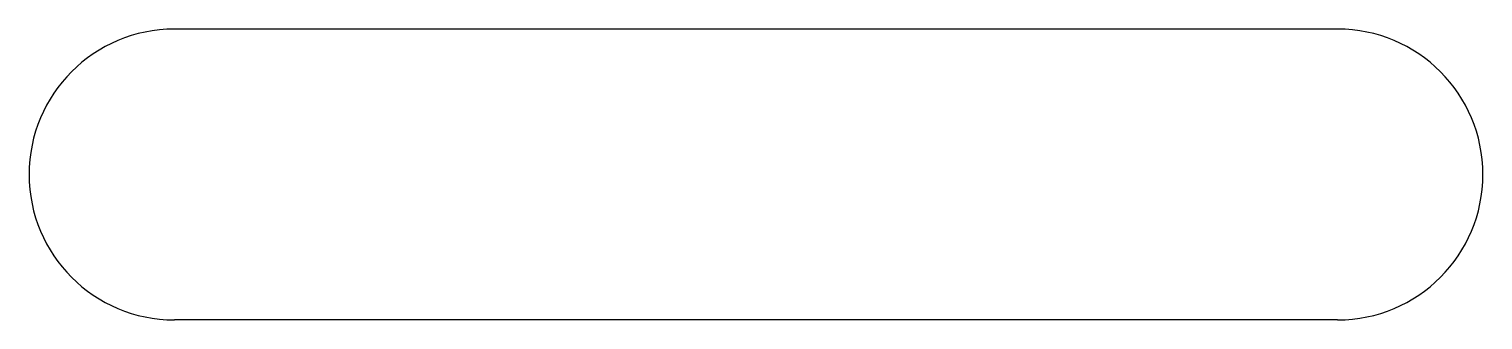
# Model space of a CAD drawing. Header units: metres. Extents: x -0.5 to 0.5, y -0.1 to 0.1.
import ezdxf

# ---------------------------------------------------------------- set-up
doc = ezdxf.new("R2010")
doc.units = ezdxf.units.M
doc.header["$LTSCALE"] = 0.2

msp = doc.modelspace()

# ---------------------------------------------------------------- linework, layer by layer
for points in [[(0.4, 0.1), (-0.4, 0.1)], [(0.4, -0.1), (-0.4, -0.1)]]:
    msp.add_lwpolyline(points)
for centre, start, end in [((-0.4, 0), 90, 270), ((0.4, 0), 270, 90)]:
    msp.add_arc(centre, 0.1, start, end)

doc.saveas('drawing.dxf')
